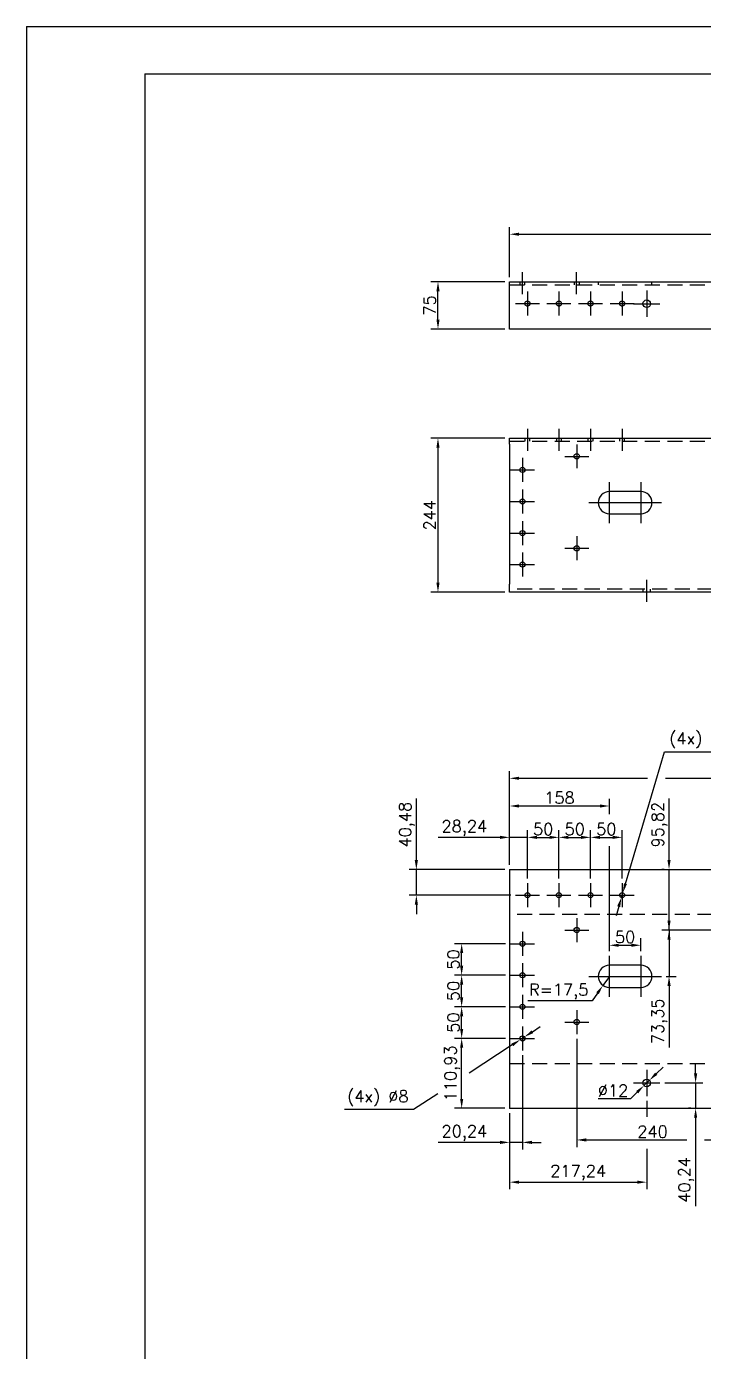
# Model space of a CAD drawing. Header units: metres. Extents: x 0 to 6307, y 0 to 4455.
# Drawn here: x 0 to 1073, y 2355 to 4455 of the extents above; entities that cross this region are included whole.
import ezdxf
from ezdxf.enums import TextEntityAlignment as Align

# ---------------------------------------------------------------- set-up
doc = ezdxf.new("R2010")
doc.units = ezdxf.units.M
doc.header["$LTSCALE"] = 7.5
doc.linetypes.add('CENTER2', pattern=[28.575, 19.05, -3.175, 3.175, -3.175])
doc.linetypes.add('HIDDEN2', pattern=[4.7625, 3.175, -1.5875])
for name, color, linetype in [('18_COTAS', 7, 'Continuous'), ('FRL6', 6, 'Continuous'), ('FRL7', 7, 'Continuous'), ('FRR120', 5, 'Continuous'), ('FRR140', 5, 'Continuous'), ('FRR175', 1, 'Continuous'), ('FRR80', 3, 'Continuous'), ('SC1', 7, 'CENTER2'), ('SDM', 7, 'Continuous'), ('SL4', 4, 'Continuous'), ('ST1', 7, 'HIDDEN2')]:
    doc.layers.add(name, color=color, linetype=linetype)
doc.styles.add('R120', font='simplex.shx', dxfattribs={"height": 3})
doc.styles.add('R140', font='simplex.shx', dxfattribs={"height": 3.5})
doc.styles.add('R80', font='simplex.shx', dxfattribs={"height": 2})
doc.styles.add('ROMANS', font='ROMANS.SHX')
doc.dimstyles.new('7.5___1-7.5', dxfattribs={"dimscale": 7.5, "dimtxt": 2.5, "dimasz": 2, "dimexe": 1.5, "dimexo": 1, "dimgap": 0.5, "dimtad": 1, "dimzin": 12, "dimtxsty": 'ROMANS', "dimcen": 0, "dimclrd": 256, "dimclre": 256, "dimclrt": 3, "dimazin": 3, "dimtfac": 1, "dimtmove": 0, "dimatfit": 0, "dimfxl": 1, "dimlwd": -1, "dimlwe": -1, "dimarcsym": 0})
doc.dimstyles.new('7.5___1-7.5$3', dxfattribs={"dimscale": 7.5, "dimtxt": 2.5, "dimasz": 2, "dimexe": 1.5, "dimexo": 1, "dimgap": 0.5, "dimtad": 1, "dimtoh": 1, "dimzin": 12, "dimtxsty": 'ROMANS', "dimcen": 0, "dimclrd": 256, "dimclre": 256, "dimclrt": 3, "dimazin": 3, "dimtfac": 1, "dimtmove": 0, "dimatfit": 0, "dimfxl": 1, "dimlwd": -1, "dimlwe": -1, "dimarcsym": 0})
doc.dimstyles.new('7.5___1-7.5$4', dxfattribs={"dimscale": 7.5, "dimtxt": 2.5, "dimasz": 2, "dimexe": 1.5, "dimexo": 1, "dimgap": 0.5, "dimtad": 1, "dimtoh": 1, "dimzin": 12, "dimtxsty": 'ROMANS', "dimcen": 0, "dimclrd": 256, "dimclre": 256, "dimclrt": 3, "dimazin": 3, "dimtfac": 1, "dimtmove": 0, "dimatfit": 0, "dimfxl": 1, "dimlwd": -1, "dimlwe": -1, "dimarcsym": 0})

# ---------------------------------------------------------------- blocks, each defined once
blk = doc.blocks.new('A1')
at = {"layer": 'FRL6', "linetype": 'Continuous'}
for q in [(25, 10), (831, 584)]:
    blk.add_line((25, 584), q, dxfattribs=at)
at = {"layer": 'FRL7', "linetype": 'Continuous'}
for q in [(0, 0), (841, 594)]:
    blk.add_line((0, 594), q, dxfattribs=at)
at = {"layer": 'FRR120', "style": 'R120'}
for tag, p in [('FASE_DO_PROJETO', (659, 46.29)), ('ÁREA_E/OU_SUBÁREA', (659, 40.79)), ('TÍTULO_DO_DESENHO', (659, 35.29)), ('SUBTÍTULO_1_DO_DESENHO', (659, 29.79)), ('SUBTÍTULO_2_DO_DESENHO', (659, 24.29))]:
    blk.add_attdef(tag, p, '', height=3, dxfattribs=at)
at = {"layer": 'FRR140', "style": 'R140', "width": 0.91}
for tag, p in [('NÚMERO_DA_CONTRATADA', (687.72, 12.6)), ('NUMERO_VALE', (752.89, 12.6))]:
    blk.add_attdef(tag, p, '', height=3.5, dxfattribs=at)
for tag, p in [('REVISÃO', (823.5, 14.68)), ('ESCALA', (671, 14.35))]:
    blk.add_attdef(tag, text='', height=3.5, dxfattribs=at).set_placement(p, align=Align.MIDDLE)
at = {"layer": 'FRR175', "style": 'R120'}
for tag, p in [('CLASSIFICAÇÃO', (811.83, 67.73)), ('PROJETO', (716.31, 53.59)), ('N_PROJ_SE', (793.5, 53.59)), ('N_CONTRATO', (796.97, 47.3))]:
    blk.add_attdef(tag, text='', height=3, dxfattribs=at).set_placement(p, align=Align.MIDDLE_CENTER)
at = {"layer": 'FRR80', "style": 'R80'}
for p in [(492.61, 76.08), (492.61, 70.38), (492.61, 64.68), (492.61, 58.98), (492.61, 53.28), (492.61, 47.58), (492.61, 41.88), (492.61, 36.18)]:
    blk.add_attdef('DESCRIÇÃO_DA_REVISÃO', p, '', height=2, dxfattribs=at)
for tag, p in [('8A_REV', (476, 77.07)), ('EMIS.', (486, 77.07)), ('PROJ.', (585, 77.07)), ('DES.', (597, 77.07)), ('VER.', (609, 77.07)), ('APR.', (621, 77.07)), ('AUT.', (633.01, 77.07)), ('7A_REV', (476, 71.37)), ('EMIS.', (486, 71.37)), ('PROJ.', (585, 71.37)), ('DES.', (597, 71.37)), ('VER.', (609, 71.37)), ('APR.', (621, 71.37)), ('AUT.', (633.01, 71.37)), ('6A_REV', (476, 65.67)), ('EMIS.', (486, 65.67)), ('PROJ.', (585, 65.67)), ('DES.', (597, 65.67)), ('VER.', (609, 65.67)), ('APR.', (621, 65.67)), ('AUT.', (633.01, 65.67)), ('5A_REV', (476, 59.97)), ('EMIS.', (486, 59.97)), ('PROJ.', (585, 59.97)), ('DES.', (597, 59.97)), ('VER.', (609, 59.97)), ('APR.', (621, 59.97)), ('AUT.', (633.01, 59.97)), ('4A_REV', (476, 54.27)), ('EMIS.', (486, 54.27)), ('PROJ.', (585, 54.27)), ('DES.', (597, 54.27)), ('VER.', (609, 54.27)), ('APR.', (621, 54.27)), ('AUT.', (633.01, 54.27)), ('3A_REV', (476, 48.57)), ('EMIS.', (486, 48.57)), ('PROJ.', (585, 48.57)), ('DES.', (597, 48.57)), ('VER.', (609, 48.57)), ('APR.', (621, 48.57)), ('AUT.', (633.01, 48.57)), ('2A_REV', (476, 42.87)), ('EMIS.', (486, 42.87)), ('PROJ.', (585, 42.87)), ('DES.', (597, 42.87)), ('VER.', (609, 42.87)), ('APR.', (621, 42.87)), ('AUT.', (633.01, 42.87)), ('1a_REV', (476, 37.17)), ('EMIS.', (486, 37.17)), ('PROJ.', (585, 37.17)), ('DES.', (597, 37.17)), ('VER.', (609, 37.17)), ('APR.', (621, 37.17)), ('AUT.', (633.01, 37.17))]:
    blk.add_attdef(tag, text='', height=2, dxfattribs=at).set_placement(p, align=Align.MIDDLE)
at = {"layer": 'FRR80', "style": 'R80', "width": 0.85}
for p in [(648, 77.07), (648, 71.37), (648, 65.67), (648, 59.97), (648, 54.27), (648, 48.57), (648, 42.87), (648, 37.17)]:
    blk.add_attdef('DATA', text='', height=2, dxfattribs=at).set_placement(p, align=Align.MIDDLE)
blk = doc.blocks.new('*D9')
at = {"layer": 'Defpoints', "color": 0, "transparency": 16777216}
for p in [(652, 4050.5), (765.5, 4050.5), (765.5, 3975.5)]:
    blk.add_point(p, dxfattribs=at)
at = {"layer": 'SDM', "transparency": 16777216}
for p, q in [((758, 4050.5), (640.7, 4050.5)), ((652, 3990.5), (652, 4035.5)), ((758, 3975.5), (640.7, 3975.5))]:
    blk.add_line(p, q, dxfattribs=at)
for points in [[(649.5, 4035.5), (654.5, 4035.5), (652, 4050.5)], [(649.5, 3990.5), (654.5, 3990.5), (652, 3975.5)]]:
    blk.add_solid(points, dxfattribs=at)
at = {"layer": 'SDM', "color": 3, "transparency": 16777216, "insert": (638.9, 4013), "char_height": 18.75, "attachment_point": 5, "rotation": 90, "style": 'ROMANS'}
blk.add_mtext('75', dxfattribs=at)
blk = doc.blocks.new('*D10')
at = {"layer": 'Defpoints', "color": 0, "transparency": 16777216}
for p in [(765.5, 3802.5), (652, 3558.5), (765.5, 3558.5)]:
    blk.add_point(p, dxfattribs=at)
at = {"layer": 'SDM', "transparency": 16777216}
for p, q in [((758, 3802.5), (640.7, 3802.5)), ((652, 3787.5), (652, 3573.5)), ((758, 3558.5), (640.7, 3558.5))]:
    blk.add_line(p, q, dxfattribs=at)
for points in [[(649.5, 3787.5), (654.5, 3787.5), (652, 3802.5)], [(649.5, 3573.5), (654.5, 3573.5), (652, 3558.5)]]:
    blk.add_solid(points, dxfattribs=at)
at = {"layer": 'SDM', "color": 3, "transparency": 16777216, "insert": (638.9, 3680.5), "char_height": 18.75, "attachment_point": 5, "rotation": 90, "style": 'ROMANS'}
blk.add_mtext('244', dxfattribs=at)
blk = doc.blocks.new('*D11')
at = {"layer": 'Defpoints', "color": 0, "transparency": 16777216}
for p in [(1765.5, 4125.8), (765.5, 4050.5), (1765.5, 4050.5)]:
    blk.add_point(p, dxfattribs=at)
at = {"layer": 'SDM', "transparency": 16777216}
for p, q in [((765.5, 4058), (765.5, 4137.1)), ((1765.5, 4058), (1765.5, 4137.1)), ((780.5, 4125.8), (1750.5, 4125.8))]:
    blk.add_line(p, q, dxfattribs=at)
for points in [[(780.5, 4128.3), (780.5, 4123.3), (765.5, 4125.8)], [(1750.5, 4128.3), (1750.5, 4123.3), (1765.5, 4125.8)]]:
    blk.add_solid(points, dxfattribs=at)
at = {"layer": 'SDM', "color": 3, "transparency": 16777216, "insert": (1265.5, 4139), "char_height": 18.75, "attachment_point": 5, "style": 'ROMANS'}
blk.add_mtext('1000', dxfattribs=at)
blk = doc.blocks.new('*D15')
at = {"layer": 'Defpoints', "color": 0, "transparency": 16777216}
for p in [(765.5, 3170), (765.5, 3118.9), (793.7, 3097.4)]:
    blk.add_point(p, dxfattribs=at)
at = {"layer": 'SDM', "transparency": 16777216}
for p, q in [((765.5, 3126.4), (765.5, 3181.2)), ((793.7, 3104.9), (793.7, 3181.2)), ((750.5, 3170), (652.1, 3170)), ((793.7, 3170), (765.5, 3170)), ((808.7, 3170), (823.7, 3170))]:
    blk.add_line(p, q, dxfattribs=at)
for points in [[(750.5, 3172.5), (750.5, 3167.5), (765.5, 3170)], [(808.7, 3172.5), (808.7, 3167.5), (793.7, 3170)]]:
    blk.add_solid(points, dxfattribs=at)
at = {"layer": 'SDM', "color": 3, "transparency": 16777216, "insert": (693.8, 3184.9), "char_height": 18.75, "attachment_point": 5, "style": 'ROMANS'}
blk.add_mtext('28,24', dxfattribs=at)
blk = doc.blocks.new('*D16')
at = {"layer": 'Defpoints', "color": 0, "transparency": 16777216}
for p in [(843.7, 3170), (793.7, 3097.4), (843.7, 3097.4)]:
    blk.add_point(p, dxfattribs=at)
at = {"layer": 'SDM', "transparency": 16777216}
for p, q in [((793.7, 3104.9), (793.7, 3181.2)), ((843.7, 3104.9), (843.7, 3181.2)), ((808.7, 3170), (828.7, 3170))]:
    blk.add_line(p, q, dxfattribs=at)
for points in [[(808.7, 3172.5), (808.7, 3167.5), (793.7, 3170)], [(828.7, 3172.5), (828.7, 3167.5), (843.7, 3170)]]:
    blk.add_solid(points, dxfattribs=at)
at = {"layer": 'SDM', "color": 3, "transparency": 16777216, "insert": (818.7, 3183.1), "char_height": 18.75, "attachment_point": 5, "style": 'ROMANS'}
blk.add_mtext('50', dxfattribs=at)
blk = doc.blocks.new('*D17')
at = {"layer": 'Defpoints', "color": 0, "transparency": 16777216}
for p in [(893.7, 3170), (843.7, 3097.4), (893.7, 3097.4)]:
    blk.add_point(p, dxfattribs=at)
at = {"layer": 'SDM', "transparency": 16777216}
for p, q in [((843.7, 3104.9), (843.7, 3181.2)), ((893.7, 3104.9), (893.7, 3181.2)), ((858.7, 3170), (878.7, 3170))]:
    blk.add_line(p, q, dxfattribs=at)
for points in [[(858.7, 3172.5), (858.7, 3167.5), (843.7, 3170)], [(878.7, 3172.5), (878.7, 3167.5), (893.7, 3170)]]:
    blk.add_solid(points, dxfattribs=at)
at = {"layer": 'SDM', "color": 3, "transparency": 16777216, "insert": (868.7, 3183.1), "char_height": 18.75, "attachment_point": 5, "style": 'ROMANS'}
blk.add_mtext('50', dxfattribs=at)
blk = doc.blocks.new('*D18')
at = {"layer": 'Defpoints', "color": 0, "transparency": 16777216}
for p in [(943.7, 3170), (893.7, 3097.4), (943.7, 3097.4)]:
    blk.add_point(p, dxfattribs=at)
at = {"layer": 'SDM', "transparency": 16777216}
for p, q in [((893.7, 3104.9), (893.7, 3181.2)), ((943.7, 3104.9), (943.7, 3181.2)), ((908.7, 3170), (928.7, 3170))]:
    blk.add_line(p, q, dxfattribs=at)
for points in [[(908.7, 3172.5), (908.7, 3167.5), (893.7, 3170)], [(928.7, 3172.5), (928.7, 3167.5), (943.7, 3170)]]:
    blk.add_solid(points, dxfattribs=at)
at = {"layer": 'SDM', "color": 3, "transparency": 16777216, "insert": (918.7, 3183.1), "char_height": 18.75, "attachment_point": 5, "style": 'ROMANS'}
blk.add_mtext('50', dxfattribs=at)
blk = doc.blocks.new('*D19')
at = {"layer": 'Defpoints', "color": 0, "transparency": 16777216}
for p in [(617.7, 3118.9), (765.5, 3118.9), (774.7, 3078.4)]:
    blk.add_point(p, dxfattribs=at)
at = {"layer": 'SDM', "transparency": 16777216}
for p, q in [((617.7, 3133.9), (617.7, 3231.4)), ((758, 3118.9), (606.4, 3118.9)), ((617.7, 3078.4), (617.7, 3118.9)), ((767.2, 3078.4), (606.4, 3078.4)), ((617.7, 3063.4), (617.7, 3048.4))]:
    blk.add_line(p, q, dxfattribs=at)
for points in [[(615.2, 3133.9), (620.2, 3133.9), (617.7, 3118.9)], [(615.2, 3063.4), (620.2, 3063.4), (617.7, 3078.4)]]:
    blk.add_solid(points, dxfattribs=at)
at = {"layer": 'SDM', "color": 3, "transparency": 16777216, "insert": (602.8, 3190.1), "char_height": 18.75, "attachment_point": 5, "rotation": 90, "style": 'ROMANS'}
blk.add_mtext('40,48', dxfattribs=at)
blk = doc.blocks.new('*D20')
at = {"layer": 'Defpoints', "color": 0, "transparency": 16777216}
for p in [(1765.5, 3263.6), (765.5, 3118.9), (1765.5, 3118.9)]:
    blk.add_point(p, dxfattribs=at)
at = {"layer": 'SDM', "transparency": 16777216}
for p, q in [((765.5, 3126.4), (765.5, 3274.8)), ((780.5, 3263.6), (984.2, 3263.6)), ((1012.3, 3263.6), (1750.5, 3263.6)), ((1765.5, 3126.4), (1765.5, 3274.8))]:
    blk.add_line(p, q, dxfattribs=at)
for points in [[(780.5, 3266.1), (780.5, 3261.1), (765.5, 3263.6)], [(1750.5, 3266.1), (1750.5, 3261.1), (1765.5, 3263.6)]]:
    blk.add_solid(points, dxfattribs=at)
at = {"layer": 'SDM', "color": 3, "transparency": 16777216, "insert": (1265.5, 3276.7), "char_height": 18.75, "attachment_point": 5, "style": 'ROMANS'}
blk.add_mtext('1000', dxfattribs=at)
blk = doc.blocks.new('*D25')
at = {"layer": 'Defpoints', "color": 0, "transparency": 16777216}
for p in [(785.7, 2832.5), (765.5, 2740.6), (765.5, 2686.6)]:
    blk.add_point(p, dxfattribs=at)
at = {"layer": 'SDM', "transparency": 16777216}
for p, q in [((785.7, 2825), (785.7, 2675.3)), ((765.5, 2733.1), (765.5, 2675.3)), ((750.5, 2686.6), (652.1, 2686.6)), ((785.7, 2686.6), (765.5, 2686.6)), ((800.7, 2686.6), (815.7, 2686.6))]:
    blk.add_line(p, q, dxfattribs=at)
for points in [[(750.5, 2689.1), (750.5, 2684.1), (765.5, 2686.6)], [(800.7, 2689.1), (800.7, 2684.1), (785.7, 2686.6)]]:
    blk.add_solid(points, dxfattribs=at)
at = {"layer": 'SDM', "color": 3, "transparency": 16777216, "insert": (693.8, 2701.5), "char_height": 18.75, "attachment_point": 5, "style": 'ROMANS'}
blk.add_mtext('20,24', dxfattribs=at)
blk = doc.blocks.new('*D26')
at = {"layer": 'Defpoints', "color": 0, "transparency": 16777216}
for p in [(982.7, 2759.8), (765.5, 2740.6), (982.7, 2623.6)]:
    blk.add_point(p, dxfattribs=at)
at = {"layer": 'SDM', "transparency": 16777216}
for p, q in [((982.7, 2752.3), (982.7, 2727)), ((765.5, 2733.1), (765.5, 2612.4)), ((982.7, 2676.4), (982.7, 2612.4)), ((780.5, 2623.6), (967.7, 2623.6))]:
    blk.add_line(p, q, dxfattribs=at)
for points in [[(780.5, 2626.1), (780.5, 2621.1), (765.5, 2623.6)], [(967.7, 2626.1), (967.7, 2621.1), (982.7, 2623.6)]]:
    blk.add_solid(points, dxfattribs=at)
at = {"layer": 'SDM', "color": 3, "transparency": 16777216, "insert": (874.1, 2638.5), "char_height": 18.75, "attachment_point": 5, "style": 'ROMANS'}
blk.add_mtext('217,24', dxfattribs=at)
blk = doc.blocks.new('*D27')
at = {"layer": 'Defpoints', "color": 0, "transparency": 16777216}
for p in [(689.5, 2851.5), (766.7, 2851.5), (765.5, 2740.6)]:
    blk.add_point(p, dxfattribs=at)
at = {"layer": 'SDM', "transparency": 16777216}
for p, q in [((759.2, 2851.5), (678.3, 2851.5)), ((689.5, 2755.6), (689.5, 2836.5)), ((758, 2740.6), (678.3, 2740.6))]:
    blk.add_line(p, q, dxfattribs=at)
for points in [[(687, 2836.5), (692, 2836.5), (689.5, 2851.5)], [(687, 2755.6), (692, 2755.6), (689.5, 2740.6)]]:
    blk.add_solid(points, dxfattribs=at)
at = {"layer": 'SDM', "color": 3, "transparency": 16777216, "insert": (674.6, 2796), "char_height": 18.75, "attachment_point": 5, "rotation": 90, "style": 'ROMANS'}
blk.add_mtext('110,93', dxfattribs=at)
blk = doc.blocks.new('*D28')
at = {"layer": 'Defpoints', "color": 0, "transparency": 16777216}
for p in [(689.5, 2901.5), (766.7, 2901.5), (766.7, 2851.5)]:
    blk.add_point(p, dxfattribs=at)
at = {"layer": 'SDM', "transparency": 16777216}
for p, q in [((759.2, 2901.5), (678.3, 2901.5)), ((689.5, 2866.5), (689.5, 2886.5)), ((759.2, 2851.5), (678.3, 2851.5))]:
    blk.add_line(p, q, dxfattribs=at)
for points in [[(687, 2886.5), (692, 2886.5), (689.5, 2901.5)], [(687, 2866.5), (692, 2866.5), (689.5, 2851.5)]]:
    blk.add_solid(points, dxfattribs=at)
at = {"layer": 'SDM', "color": 3, "transparency": 16777216, "insert": (676.4, 2876.5), "char_height": 18.75, "attachment_point": 5, "rotation": 90, "style": 'ROMANS'}
blk.add_mtext('50', dxfattribs=at)
blk = doc.blocks.new('*D29')
at = {"layer": 'Defpoints', "color": 0, "transparency": 16777216}
for p in [(689.5, 2951.5), (766.7, 2951.5), (766.7, 2901.5)]:
    blk.add_point(p, dxfattribs=at)
at = {"layer": 'SDM', "transparency": 16777216}
for p, q in [((759.2, 2951.5), (678.3, 2951.5)), ((689.5, 2916.5), (689.5, 2936.5)), ((759.2, 2901.5), (678.3, 2901.5))]:
    blk.add_line(p, q, dxfattribs=at)
for points in [[(687, 2936.5), (692, 2936.5), (689.5, 2951.5)], [(687, 2916.5), (692, 2916.5), (689.5, 2901.5)]]:
    blk.add_solid(points, dxfattribs=at)
at = {"layer": 'SDM', "color": 3, "transparency": 16777216, "insert": (676.4, 2926.5), "char_height": 18.75, "attachment_point": 5, "rotation": 90, "style": 'ROMANS'}
blk.add_mtext('50', dxfattribs=at)
blk = doc.blocks.new('*D30')
at = {"layer": 'Defpoints', "color": 0, "transparency": 16777216}
for p in [(689.5, 3001.5), (766.7, 3001.5), (766.7, 2951.5)]:
    blk.add_point(p, dxfattribs=at)
at = {"layer": 'SDM', "transparency": 16777216}
for p, q in [((759.2, 3001.5), (678.3, 3001.5)), ((689.5, 2966.5), (689.5, 2986.5)), ((759.2, 2951.5), (678.3, 2951.5))]:
    blk.add_line(p, q, dxfattribs=at)
for points in [[(687, 2986.5), (692, 2986.5), (689.5, 3001.5)], [(687, 2966.5), (692, 2966.5), (689.5, 2951.5)]]:
    blk.add_solid(points, dxfattribs=at)
at = {"layer": 'SDM', "color": 3, "transparency": 16777216, "insert": (676.4, 2976.5), "char_height": 18.75, "attachment_point": 5, "rotation": 90, "style": 'ROMANS'}
blk.add_mtext('50', dxfattribs=at)
blk = doc.blocks.new('*D39')
at = {"layer": 'Defpoints', "color": 0, "transparency": 16777216}
for p in [(923.5, 2982.2), (973.5, 2999), (973.5, 2982.2)]:
    blk.add_point(p, dxfattribs=at)
at = {"layer": 'SDM', "transparency": 16777216}
for p, q in [((923.5, 2989.7), (923.5, 3010.2)), ((973.5, 2989.7), (973.5, 3010.2)), ((938.5, 2999), (958.5, 2999))]:
    blk.add_line(p, q, dxfattribs=at)
for points in [[(938.5, 3001.5), (938.5, 2996.5), (923.5, 2999)], [(958.5, 3001.5), (958.5, 2996.5), (973.5, 2999)]]:
    blk.add_solid(points, dxfattribs=at)
at = {"layer": 'SDM', "color": 3, "transparency": 16777216, "insert": (948.5, 3012.1), "char_height": 18.75, "attachment_point": 5, "style": 'ROMANS'}
blk.add_mtext('50', dxfattribs=at)
blk = doc.blocks.new('*D41')
at = {"layer": 'Defpoints', "color": 0, "transparency": 16777216}
for p in [(1018.1, 3118.9), (1018.1, 3118.9), (1092.9, 3023.1)]:
    blk.add_point(p, dxfattribs=at)
at = {"layer": 'SDM', "transparency": 16777216}
for p, q in [((1018.1, 3133.9), (1018.1, 3231.4)), ((1010.6, 3118.9), (1006.8, 3118.9)), ((1018.1, 3023.1), (1018.1, 3118.9)), ((1085.4, 3023.1), (1006.8, 3023.1)), ((1018.1, 3008.1), (1018.1, 2993.1))]:
    blk.add_line(p, q, dxfattribs=at)
for points in [[(1015.6, 3133.9), (1020.6, 3133.9), (1018.1, 3118.9)], [(1015.6, 3008.1), (1020.6, 3008.1), (1018.1, 3023.1)]]:
    blk.add_solid(points, dxfattribs=at)
at = {"layer": 'SDM', "color": 3, "transparency": 16777216, "insert": (1003.1, 3190.1), "char_height": 18.75, "attachment_point": 5, "rotation": 90, "style": 'ROMANS'}
blk.add_mtext('95,82', dxfattribs=at)
blk = doc.blocks.new('*D42')
at = {"layer": 'Defpoints', "color": 0, "transparency": 16777216}
for p in [(1092.9, 3023.1), (1006, 2949.7), (1018.1, 2949.7)]:
    blk.add_point(p, dxfattribs=at)
at = {"layer": 'SDM', "transparency": 16777216}
for p, q in [((1018.1, 3038.1), (1018.1, 3053.1)), ((1085.4, 3023.1), (1006.8, 3023.1)), ((1018.1, 3023.1), (1018.1, 2949.7)), ((1013.5, 2949.7), (1029.3, 2949.7)), ((1018.1, 2934.7), (1018.1, 2837.2))]:
    blk.add_line(p, q, dxfattribs=at)
for points in [[(1015.6, 3038.1), (1020.6, 3038.1), (1018.1, 3023.1)], [(1015.6, 2934.7), (1020.6, 2934.7), (1018.1, 2949.7)]]:
    blk.add_solid(points, dxfattribs=at)
at = {"layer": 'SDM', "color": 3, "transparency": 16777216, "insert": (1003.1, 2878.5), "char_height": 18.75, "attachment_point": 5, "rotation": 90, "style": 'ROMANS'}
blk.add_mtext('73,35', dxfattribs=at)
blk = doc.blocks.new('*D43')
at = {"layer": 'Defpoints', "color": 0, "transparency": 16777216}
for p in [(923.5, 2949.7), (913.4, 2935.4)]:
    blk.add_point(p, dxfattribs=at)
at = {"layer": 'SDM', "transparency": 16777216}
for p, q in [((923.5, 2949.7), (913.4, 2935.4)), ((904.8, 2923.1), (896.1, 2910.9)), ((896.1, 2910.9), (794.2, 2910.9))]:
    blk.add_line(p, q, dxfattribs=at)
blk.add_arc((923.5, 2949.7), 17.5, 198.0729, 245.4447, dxfattribs=at)
blk.add_solid([(902.7, 2924.6), (906.8, 2921.7), (913.4, 2935.4)], dxfattribs=at)
at = {"layer": 'SDM', "color": 3, "transparency": 16777216, "insert": (843.3, 2925.8), "char_height": 18.75, "attachment_point": 5, "style": 'ROMANS'}
blk.add_mtext('R=17,5', dxfattribs=at)
blk = doc.blocks.new('*D44')
at = {"layer": 'Defpoints', "color": 0, "transparency": 16777216}
for p in [(871.9, 2858.4), (1111.9, 2858.4), (1111.9, 2690.5)]:
    blk.add_point(p, dxfattribs=at)
at = {"layer": 'SDM', "transparency": 16777216}
for p, q in [((871.9, 2850.9), (871.9, 2679.2)), ((1111.9, 2850.9), (1111.9, 2818.8)), ((1111.9, 2744.3), (1111.9, 2679.2)), ((886.9, 2690.5), (1046.1, 2690.5)), ((1074.2, 2690.5), (1096.9, 2690.5))]:
    blk.add_line(p, q, dxfattribs=at)
for points in [[(886.9, 2693), (886.9, 2688), (871.9, 2690.5)], [(1096.9, 2693), (1096.9, 2688), (1111.9, 2690.5)]]:
    blk.add_solid(points, dxfattribs=at)
at = {"layer": 'SDM', "color": 3, "transparency": 16777216, "insert": (991.9, 2703.6), "char_height": 18.75, "attachment_point": 5, "style": 'ROMANS'}
blk.add_mtext('240', dxfattribs=at)
blk = doc.blocks.new('*D45')
at = {"layer": 'Defpoints', "color": 0, "transparency": 16777216}
for p in [(978.4, 2776.6), (987, 2785)]:
    blk.add_point(p, dxfattribs=at)
at = {"layer": 'SDM', "transparency": 16777216}
for p, q in [((997.8, 2795.4), (1008.6, 2805.8)), ((987, 2785), (978.4, 2776.6)), ((956.8, 2755.8), (905.7, 2755.8)), ((967.6, 2766.2), (956.8, 2755.8))]:
    blk.add_line(p, q, dxfattribs=at)
for points in [[(996.1, 2797.2), (999.5, 2793.6), (987, 2785)], [(965.9, 2768), (969.3, 2764.4), (978.4, 2776.6)]]:
    blk.add_solid(points, dxfattribs=at)
at = {"layer": 'SDM', "color": 3, "transparency": 16777216, "insert": (929.4, 2768.9), "char_height": 18.75, "attachment_point": 5, "style": 'ROMANS'}
blk.add_mtext('∅12', dxfattribs=at)
blk = doc.blocks.new('*D47')
at = {"layer": 'Defpoints', "color": 0, "transparency": 16777216}
for p in [(782.3, 2849.3), (789, 2853.7)]:
    blk.add_point(p, dxfattribs=at)
at = {"layer": 'SDM', "transparency": 16777216}
for p, q in [((801.6, 2861.9), (814.1, 2870.1)), ((769.8, 2841.1), (701.3, 2796.2)), ((789, 2853.7), (782.3, 2849.3)), ((651.7, 2763.7), (613.1, 2738.5)), ((613.1, 2738.5), (504, 2738.5))]:
    blk.add_line(p, q, dxfattribs=at)
for points in [[(800.2, 2864), (803, 2859.8), (789, 2853.7)], [(768.4, 2843.2), (771.2, 2839), (782.3, 2849.3)]]:
    blk.add_solid(points, dxfattribs=at)
at = {"layer": 'SDM', "color": 3, "transparency": 16777216, "insert": (556.7, 2756.5), "char_height": 18.75, "attachment_point": 5, "style": 'ROMANS'}
blk.add_mtext('(4x) ∅8', dxfattribs=at)
blk = doc.blocks.new('*D48')
at = {"layer": 'Defpoints', "color": 0, "transparency": 16777216}
for p in [(942.6, 3074.6), (944.8, 3082.3)]:
    blk.add_point(p, dxfattribs=at)
at = {"layer": 'SDM', "transparency": 16777216}
for p, q in [((949.1, 3096.6), (1010.7, 3305.7)), ((1010.7, 3305.7), (1119.8, 3305.7)), ((942.6, 3074.6), (944.8, 3082.3)), ((938.3, 3060.2), (934.1, 3045.8))]:
    blk.add_line(p, q, dxfattribs=at)
for points in [[(946.7, 3097.4), (951.5, 3095.9), (944.8, 3082.3)], [(935.9, 3060.9), (940.7, 3059.5), (942.6, 3074.6)]]:
    blk.add_solid(points, dxfattribs=at)
at = {"layer": 'SDM', "color": 3, "transparency": 16777216, "insert": (1067.1, 3323.7), "char_height": 18.75, "attachment_point": 5, "style": 'ROMANS'}
blk.add_mtext('(4x) ∅8', dxfattribs=at)
blk = doc.blocks.new('*D52')
at = {"layer": 'Defpoints', "color": 0, "transparency": 16777216}
for p in [(923.5, 3219.7), (765.5, 3118.9), (923.5, 2982.2)]:
    blk.add_point(p, dxfattribs=at)
at = {"layer": 'SDM', "transparency": 16777216}
for p, q in [((765.5, 3126.4), (765.5, 3230.9)), ((780.5, 3219.7), (908.5, 3219.7)), ((923.5, 3206.5), (923.5, 3230.9)), ((923.5, 2989.7), (923.5, 3155.9))]:
    blk.add_line(p, q, dxfattribs=at)
for points in [[(780.5, 3222.2), (780.5, 3217.2), (765.5, 3219.7)], [(908.5, 3222.2), (908.5, 3217.2), (923.5, 3219.7)]]:
    blk.add_solid(points, dxfattribs=at)
at = {"layer": 'SDM', "color": 3, "transparency": 16777216, "insert": (844.5, 3232.8), "char_height": 18.75, "attachment_point": 5, "style": 'ROMANS'}
blk.add_mtext('158', dxfattribs=at)
blk = doc.blocks.new('*D198')
at = {"layer": '18_COTAS', "transparency": 16777216}
for p, q in [((1060.2, 2795.8), (1060.2, 2810.8)), ((1011.2, 2780.8), (1071.4, 2780.8)), ((1060.2, 2780.8), (1060.2, 2740.6)), ((1052.7, 2740.6), (1048.9, 2740.6)), ((1060.2, 2725.6), (1060.2, 2585.5))]:
    blk.add_line(p, q, dxfattribs=at)
for points in [[(1057.7, 2795.8), (1062.7, 2795.8), (1060.2, 2780.8)], [(1057.7, 2725.6), (1062.7, 2725.6), (1060.2, 2740.6)]]:
    blk.add_solid(points, dxfattribs=at)
at = {"layer": 'Defpoints', "color": 0, "transparency": 16777216}
for p in [(1003.7, 2780.8), (1060.2, 2740.6), (1060.2, 2740.6)]:
    blk.add_point(p, dxfattribs=at)
at = {"layer": '18_COTAS', "color": 3, "transparency": 16777216, "insert": (1045.3, 2627.2), "char_height": 18.75, "attachment_point": 5, "rotation": 90, "style": 'ROMANS'}
blk.add_mtext('40,24', dxfattribs=at)

msp = doc.modelspace()

# ---------------------------------------------------------------- linework, layer by layer
at = {"layer": 'SC1'}
for p, q in [((785.695, 4030.698), (785.695, 4065.46)), ((871.639, 4030.698), (871.639, 4065.46)), ((793.695, 4034.935), (793.695, 3996.935)), ((843.695, 4034.935), (843.695, 3996.935)), ((893.695, 4034.935), (893.695, 3996.935)), ((943.695, 4034.935), (943.695, 3996.935)), ((982.695, 4036.695), (982.695, 3994.695)), ((774.695, 4015.935), (812.695, 4015.935)), ((824.695, 4015.935), (862.695, 4015.935)), ((874.695, 4015.935), (912.695, 4015.935)), ((924.695, 4015.935), (962.695, 4015.935)), ((961.695, 4015.695), (1003.695, 4015.695)), ((793.695, 3817.464), (793.695, 3782.702)), ((843.695, 3817.464), (843.695, 3782.702)), ((893.695, 3817.464), (893.695, 3782.702)), ((943.695, 3817.464), (943.695, 3782.702)), ((871.889, 3792.814), (871.889, 3754.814)), ((785.695, 3771.224), (785.695, 3733.224)), ((852.889, 3773.814), (890.889, 3773.814)), ((766.695, 3752.224), (804.695, 3752.224)), ((785.695, 3721.224), (785.695, 3683.224)), ((923.457, 3732.964), (923.457, 3667.964)), ((973.457, 3732.964), (973.457, 3667.964)), ((766.695, 3702.224), (804.695, 3702.224)), ((890.957, 3700.464), (1005.957, 3700.464)), ((785.695, 3671.224), (785.695, 3633.224)), ((766.695, 3652.224), (804.695, 3652.224)), ((871.889, 3647.114), (871.889, 3609.114)), ((785.695, 3621.224), (785.695, 3583.224)), ((852.889, 3628.114), (890.889, 3628.114)), ((766.695, 3602.224), (804.695, 3602.224)), ((982.695, 3543.464), (982.695, 3578.227)), ((793.695, 3097.423), (793.695, 3059.423)), ((843.695, 3097.423), (843.695, 3059.423)), ((893.695, 3097.423), (893.695, 3059.423)), ((943.695, 3097.423), (943.695, 3059.423)), ((774.695, 3078.423), (812.695, 3078.423)), ((824.695, 3078.423), (862.695, 3078.423)), ((874.695, 3078.423), (912.695, 3078.423)), ((924.695, 3078.423), (962.695, 3078.423)), ((871.889, 3042.076), (871.889, 3004.076)), ((785.695, 3020.486), (785.695, 2982.486)), ((852.889, 3023.076), (890.889, 3023.076)), ((766.695, 3001.486), (804.695, 3001.486)), ((923.457, 2982.226), (923.457, 2917.226)), ((973.457, 2982.226), (973.457, 2917.226)), ((785.695, 2970.486), (785.695, 2932.486)), ((766.695, 2951.486), (804.695, 2951.486)), ((890.957, 2949.726), (1005.957, 2949.726)), ((785.695, 2920.486), (785.695, 2882.486)), ((766.695, 2901.486), (804.695, 2901.486)), ((852.889, 2877.376), (890.889, 2877.376)), ((871.889, 2896.376), (871.889, 2858.376)), ((785.695, 2870.486), (785.695, 2832.486)), ((766.695, 2851.486), (804.695, 2851.486)), ((982.695, 2801.79), (982.695, 2759.79)), ((961.695, 2780.79), (1003.695, 2780.79))]:
    msp.add_line(p, q, dxfattribs=at)
at = {"layer": 'SL4'}
for p, q in [((765.457, 4037.698), (765.457, 4050.46)), ((765.457, 4050.46), (1765.457, 4050.46)), ((765.457, 3975.46), (765.457, 4037.698)), ((1765.457, 3975.46), (765.457, 3975.46)), ((765.457, 3792.939), (765.457, 3802.464)), ((765.457, 3802.464), (1765.457, 3802.464)), ((765.457, 3792.939), (765.457, 3571.227)), ((973.457, 3717.964), (923.457, 3717.964)), ((923.457, 3682.964), (973.457, 3682.964)), ((765.457, 3558.464), (765.457, 3571.227)), ((1765.457, 3558.464), (765.457, 3558.464)), ((765.457, 3118.898), (1765.457, 3118.898)), ((765.457, 3118.898), (765.457, 2740.555)), ((973.457, 2967.226), (923.457, 2967.226)), ((923.457, 2932.226), (973.457, 2932.226)), ((1765.457, 2740.555), (765.457, 2740.555))]:
    msp.add_line(p, q, dxfattribs=at)
for centre, radius in [((982.695, 4015.695), 6), ((871.889, 3773.814), 4.25), ((785.695, 3752.224), 4), ((785.695, 3702.224), 4), ((785.695, 3652.224), 4), ((871.889, 3628.114), 4.25), ((785.695, 3602.224), 4), ((793.695, 3078.423), 4), ((843.695, 3078.423), 4), ((893.695, 3078.423), 4), ((943.695, 3078.423), 4), ((871.889, 3023.076), 4.25), ((785.695, 3001.486), 4), ((785.695, 2951.486), 4), ((785.695, 2901.486), 4), ((871.889, 2877.376), 4.25), ((785.695, 2851.486), 4), ((982.695, 2780.79), 6)]:
    msp.add_circle(centre, radius, dxfattribs=at)
for centre, start, end in [((923.457, 3700.464), 90, 270), ((973.457, 3700.464), 270, 90), ((923.457, 2949.726), 90, 270), ((973.457, 2949.726), 270, 90)]:
    msp.add_arc(centre, 17.5, start, end, dxfattribs=at)
at = {"layer": 'ST1'}
for p, q in [((765.457, 4045.698), (1765.457, 4045.698)), ((781.695, 4050.46), (781.695, 4045.698)), ((789.695, 4045.698), (789.695, 4050.46)), ((867.639, 4050.46), (867.639, 4045.698)), ((876.139, 4045.698), (876.139, 4050.46)), ((905.957, 4050.46), (905.957, 4045.698)), ((990.957, 4045.698), (990.957, 4050.46)), ((789.695, 3802.464), (789.695, 3797.702)), ((797.695, 3797.702), (797.695, 3802.464)), ((839.695, 3802.464), (839.695, 3797.702)), ((847.695, 3797.702), (847.695, 3802.464)), ((889.695, 3802.464), (889.695, 3797.702)), ((897.695, 3797.702), (897.695, 3802.464)), ((939.695, 3802.464), (939.695, 3797.702)), ((947.695, 3797.702), (947.695, 3802.464)), ((765.457, 3797.702), (1765.457, 3797.702)), ((1765.457, 3563.227), (765.457, 3563.227)), ((976.695, 3563.227), (976.695, 3558.464)), ((988.695, 3558.464), (988.695, 3563.227)), ((1765.457, 3047.812), (765.457, 3047.812)), ((765.457, 2811.641), (1765.457, 2811.641))]:
    msp.add_line(p, q, dxfattribs=at)
for centre in [(793.695, 4015.935), (843.695, 4015.935), (893.695, 4015.935), (943.695, 4015.935)]:
    msp.add_circle(centre, 4, dxfattribs=at)

# ---------------------------------------------------------------- block references
at = {"xscale": 7.499999999999915, "yscale": 7.499999999999915, "zscale": 7.499999999999915}
msp.add_blockref('A1', (0, 0), dxfattribs=at)

# ---------------------------------------------------------------- dimensions: what is measured, and where the dimension line sits
at = {"layer": '18_COTAS'}
dim = msp.add_linear_dim(base=(1060.167327711, 2740.554938401), p1=(1003.694662607, 2780.789938401), p2=(1060.167327711, 2740.554938401), angle=90, dimstyle='7.5___1-7.5', dxfattribs=at)
dim.commit()
dim.dimension.update_dxf_attribs({"geometry": '*D198', "text_midpoint": (1060.167327711, 2627.162081258), "dimtype": 160})
at = {"layer": 'SDM'}
for base, p1, p2, picture, middle in [((1765.457, 4125.849), (765.457, 4050.46), (1765.457, 4050.46), '*D11', (1265.457, 4138.974)), ((923.457, 3219.658), (765.457, 3118.898), (923.457, 2982.226), '*D52', (844.457, 3232.783)), ((765.457, 3169.978), (793.695, 3097.423), (765.457, 3118.898), '*D15', (693.761, 3184.889)), ((843.695, 3169.978), (793.695, 3097.423), (843.695, 3097.423), '*D16', (818.695, 3183.103)), ((973.457, 2998.989), (923.457, 2982.226), (973.457, 2982.226), '*D39', (948.457, 3012.114)), ((1111.889, 2690.465), (871.889, 2858.376), (1111.889, 2858.376), '*D44', (991.889, 2703.59)), ((765.457, 2686.565), (785.695, 2832.486), (765.457, 2740.555), '*D25', (693.761, 2701.476)), ((982.695, 2623.62), (765.457, 2740.555), (982.695, 2759.79), '*D26', (874.076, 2638.531))]:
    dim = msp.add_linear_dim(base=base, p1=p1, p2=p2, dimstyle='7.5___1-7.5', dxfattribs=at)
    dim.commit()
    dim.dimension.update_dxf_attribs({"geometry": picture, "text_midpoint": middle})
for base, p1, p2, picture, middle in [((651.986, 4050.46), (765.457, 3975.46), (765.457, 4050.46), '*D9', (638.861, 4012.96)), ((651.986, 3558.464), (765.457, 3802.464), (765.457, 3558.464), '*D10', (638.861, 3680.464)), ((617.680169622, 3118.89769092), (774.694662605, 3078.42269092), (765.457162607, 3118.89769092), '*D19', (602.769455337, 3190.14769092)), ((1018.059, 2949.726), (1092.889, 3023.076), (1005.957, 2949.726), '*D42', (1003.148, 2878.476)), ((689.544, 2851.486), (765.457, 2740.555), (766.695, 2851.486), '*D27', (674.633, 2796.021))]:
    dim = msp.add_linear_dim(base=base, p1=p1, p2=p2, angle=90, dimstyle='7.5___1-7.5', dxfattribs=at)
    dim.commit()
    dim.dimension.update_dxf_attribs({"geometry": picture, "text_midpoint": middle})
for p1, p2, picture, middle in [((942.564, 3074.586), (944.825, 3082.26), '*D48', (1067.097, 3305.696)), ((789.041, 2853.678), (782.348, 2849.295), '*D47', (556.684, 2738.472))]:
    dim = msp.add_diameter_dim_2p(p1=p1, p2=p2, text='(4x) <>', dimstyle='7.5___1-7.5$3', dxfattribs=at)
    dim.commit()
    dim.dimension.update_dxf_attribs({"geometry": picture, "text_midpoint": middle, "dimtype": 163})
dim = msp.add_linear_dim(base=(1765.457, 3263.553), p1=(765.457, 3118.898), p2=(1765.457, 3118.898), dimstyle='7.5___1-7.5', dxfattribs=at)
dim.commit()
dim.dimension.update_dxf_attribs({"geometry": '*D20', "text_midpoint": (1265.457, 3263.553), "dimtype": 160})
dim = msp.add_linear_dim(base=(1018.059, 3118.898), p1=(1092.889, 3023.076), p2=(1018.059, 3118.898), angle=90, dimstyle='7.5___1-7.5', dxfattribs=at)
dim.commit()
dim.dimension.update_dxf_attribs({"geometry": '*D41', "text_midpoint": (1018.059, 3190.148), "dimtype": 160})
for base, p1, p2, picture, middle in [((893.695, 3169.978), (843.695, 3097.423), (893.695, 3097.423), '*D17', (868.695, 3183.103)), ((943.695, 3169.978), (893.695, 3097.423), (943.695, 3097.423), '*D18', (918.695, 3183.103))]:
    dim = msp.add_linear_dim(base=base, p1=p1, p2=p2, dimstyle='7.5___1-7.5', override={"dimtmove": 1}, dxfattribs=at)
    dim.commit()
    dim.dimension.update_dxf_attribs({"geometry": picture, "text_midpoint": middle})
for base, p1, p2, picture, middle in [((689.544, 3001.486), (766.695, 2951.486), (766.695, 3001.486), '*D30', (676.419, 2976.486)), ((689.544, 2951.486), (766.695, 2901.486), (766.695, 2951.486), '*D29', (676.419, 2926.486)), ((689.544, 2901.486), (766.695, 2851.486), (766.695, 2901.486), '*D28', (676.419, 2876.486))]:
    dim = msp.add_linear_dim(base=base, p1=p1, p2=p2, angle=90, dimstyle='7.5___1-7.5', override={"dimtmove": 1}, dxfattribs=at)
    dim.commit()
    dim.dimension.update_dxf_attribs({"geometry": picture, "text_midpoint": middle})
dim = msp.add_radius_dim(center=(923.457, 2949.726), mpoint=(913.396, 2935.408), dimstyle='7.5___1-7.5$4', override={"dimpost": 'R=<>'}, dxfattribs=at)
dim.commit()
dim.dimension.update_dxf_attribs({"geometry": '*D43', "text_midpoint": (843.291, 2925.772)})
dim = msp.add_diameter_dim_2p(p1=(987.009, 2784.96), p2=(978.381, 2776.62), dimstyle='7.5___1-7.5$3', dxfattribs=at)
dim.commit()
dim.dimension.update_dxf_attribs({"geometry": '*D45', "text_midpoint": (929.4, 2768.895)})

doc.saveas('drawing.dxf')
